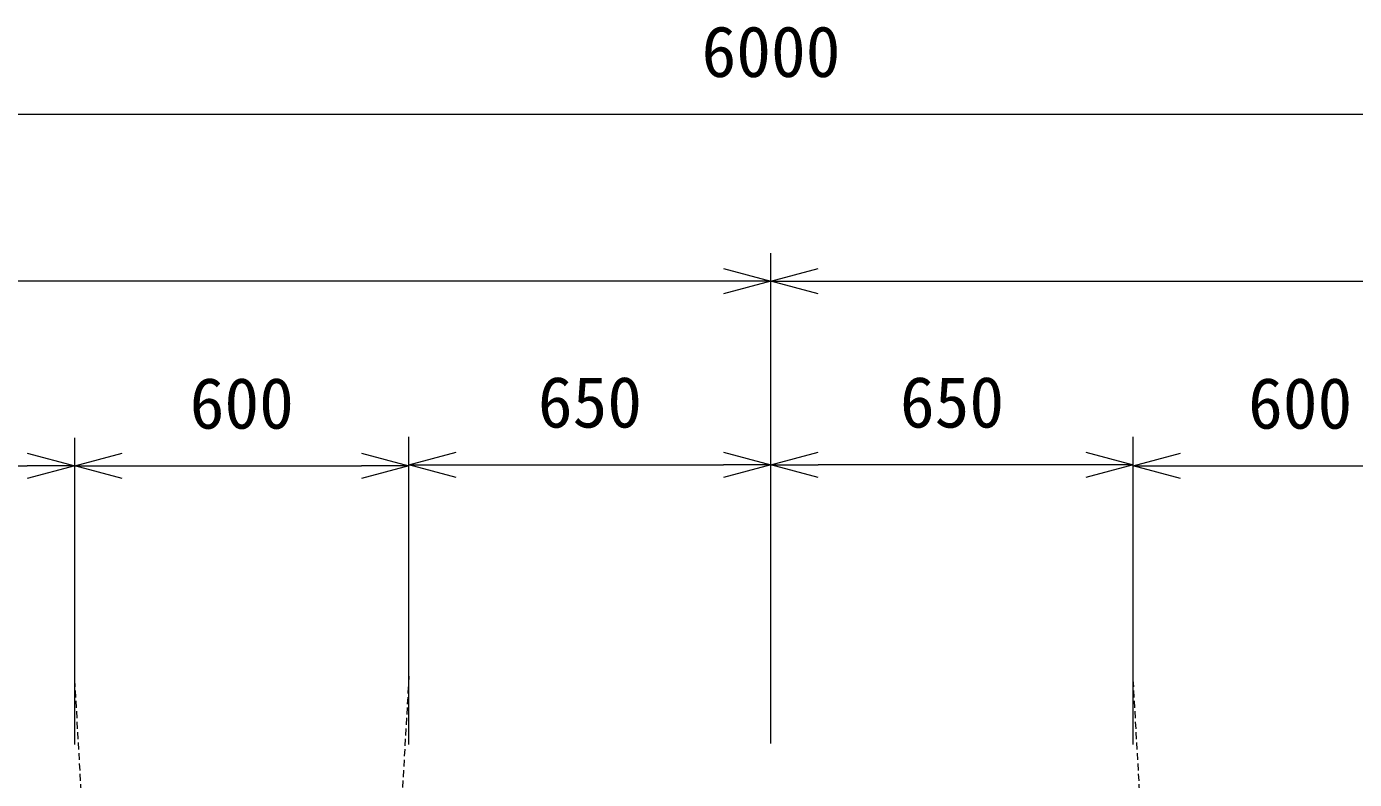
# Model space of a CAD drawing. Units: millimetres at full size, sheet at 1:50; details may follow other scales. Extents: x 750 to 20250, y 750 to 14100.
# Drawn here: x 4686 to 7069, y 5596 to 6947 of the extents above; entities that cross this region are included whole.
import ezdxf
from ezdxf.enums import TextEntityAlignment as Align

# ---------------------------------------------------------------- set-up
doc = ezdxf.new("R2010")
doc.units = ezdxf.units.MM
doc.header["$LTSCALE"] = 50
doc.linetypes.add('USER1', pattern=[0.375, 0.25, -0.125])
doc.layers.add('D-STR-DIM', color=7, linetype='Continuous', lineweight=13)
doc.layers.add('D-STR-HIDDEN', color=1, linetype='Continuous', lineweight=25)
doc.styles.add('ＭＳ ゴシック', font='')
doc.styles.get('ＭＳ ゴシック').set_extended_font_data('MS Gothic')

msp = doc.modelspace()

# ---------------------------------------------------------------- linework, layer by layer
at = {"layer": 'D-STR-DIM'}
for p, q in [((3106.93, 6789.53), (8936.93, 6789.53)), ((6021.93, 5660.39), (6021.93, 6539.97)), ((6021.93, 5660.39), (6021.93, 6539.97)), ((5936.93, 6512.74), (6021.93, 6489.97)), ((6021.93, 6489.97), (6106.93, 6512.74)), ((5936.93, 6489.97), (3106.93, 6489.97)), ((6021.93, 6489.97), (5936.93, 6467.19)), ((6021.93, 6489.97), (5936.93, 6489.97)), ((6106.93, 6467.19), (6021.93, 6489.97)), ((6021.93, 6489.97), (6106.93, 6489.97)), ((6106.93, 6489.97), (8936.93, 6489.97)), ((4771.93, 5658.44), (4771.93, 6208.44)), ((4771.93, 5658.44), (4771.93, 6208.44)), ((5371.93, 5658.44), (5371.93, 6210.39)), ((5371.93, 5658.44), (5371.93, 6208.44)), ((6021.93, 5660.39), (6021.93, 6210.39)), ((6021.93, 5660.39), (6021.93, 6210.39)), ((6671.93, 5658.44), (6671.93, 6210.39)), ((6671.93, 5658.44), (6671.93, 6208.44)), ((4686.93, 6181.22), (4771.93, 6158.44)), ((4771.93, 6158.44), (4856.93, 6181.22)), ((5286.93, 6181.22), (5371.93, 6158.44)), ((5371.93, 6160.39), (5456.93, 6183.17)), ((5936.93, 6183.17), (6021.93, 6160.39)), ((6021.93, 6160.39), (6106.93, 6183.17)), ((6586.93, 6183.17), (6671.93, 6160.39)), ((6671.93, 6158.44), (6756.93, 6181.22)), ((4256.93, 6158.44), (4686.93, 6158.44)), ((4771.93, 6158.44), (4686.93, 6135.67)), ((4771.93, 6158.44), (4686.93, 6158.44)), ((4856.93, 6135.67), (4771.93, 6158.44)), ((4771.93, 6158.44), (4856.93, 6158.44)), ((4856.93, 6158.44), (5286.93, 6158.44)), ((5371.93, 6158.44), (5286.93, 6135.67)), ((5371.93, 6158.44), (5286.93, 6158.44)), ((5456.93, 6137.62), (5371.93, 6160.39)), ((5371.93, 6160.39), (5456.93, 6160.39)), ((5456.93, 6160.39), (5936.93, 6160.39)), ((6021.93, 6160.39), (5936.93, 6137.62)), ((6021.93, 6160.39), (5936.93, 6160.39)), ((6106.93, 6137.62), (6021.93, 6160.39)), ((6021.93, 6160.39), (6106.93, 6160.39)), ((6586.93, 6160.39), (6106.93, 6160.39)), ((6671.93, 6160.39), (6586.93, 6137.62)), ((6671.93, 6160.39), (6586.93, 6160.39)), ((6756.93, 6135.67), (6671.93, 6158.44)), ((6671.93, 6158.44), (6756.93, 6158.44)), ((6756.93, 6158.44), (7186.93, 6158.44))]:
    msp.add_line(p, q, dxfattribs=at)
at = {"layer": 'D-STR-HIDDEN', "color": 2, "linetype": 'USER1', "lineweight": 13}
for p, q in [((4878.93, 3908.39), (4771.93, 5780.84)), ((5371.93, 5780.84), (5264.93, 3908.39)), ((6778.93, 3908.39), (6671.93, 5780.84))]:
    msp.add_line(p, q, dxfattribs=at)

# ---------------------------------------------------------------- texts
at = {"layer": 'D-STR-DIM', "style": 'ＭＳ ゴシック'}
for s, p in [('6000', (6021.93, 6902.03)), ('650', (5696.93, 6272.89)), ('650', (6346.93, 6272.89)), ('600', (5071.93, 6270.94)), ('600', (6971.93, 6270.94))]:
    msp.add_text(s, height=91.64, dxfattribs=at).set_placement(p, align=Align.MIDDLE_CENTER)

doc.saveas('drawing.dxf')
